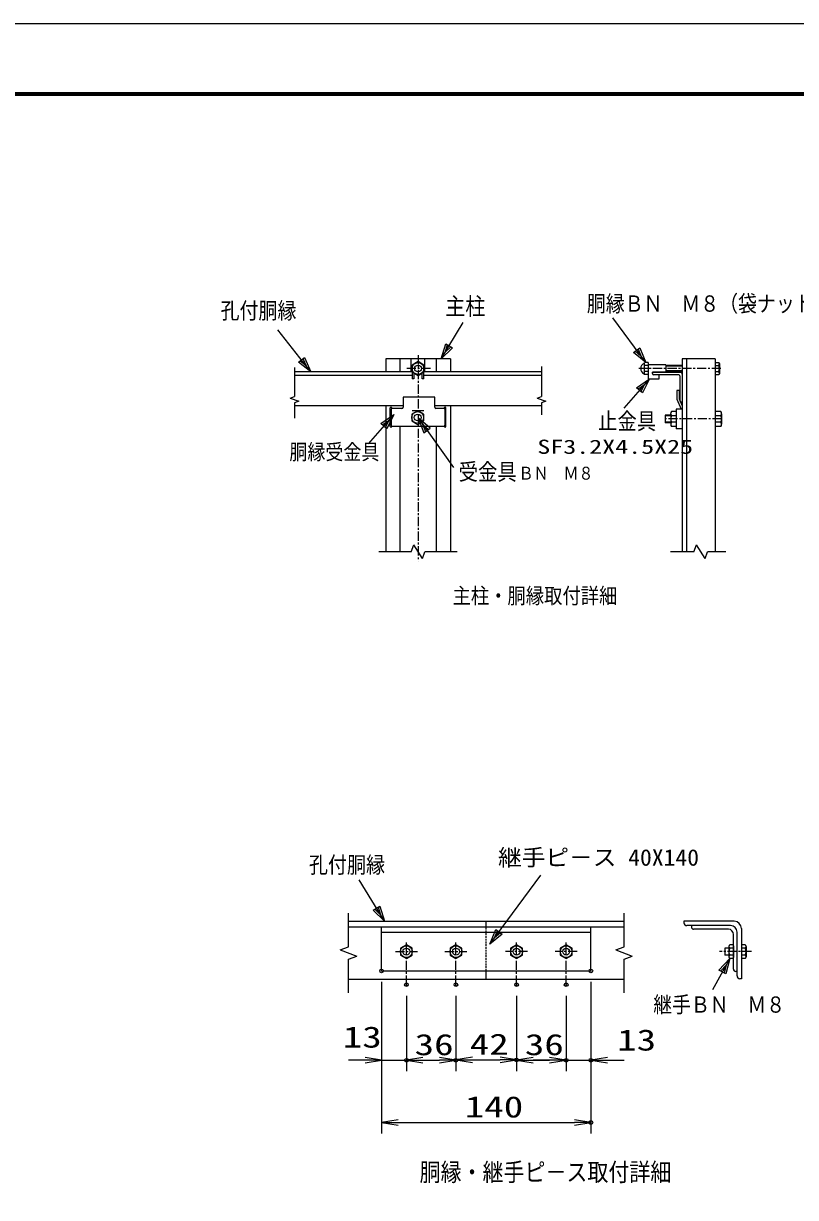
# Model space of a CAD drawing. Units: millimetres, scale not verified. Extents: x -4455 to 4455, y -3150 to 3150.
# Drawn here: x 402 to 2504, y -45 to 3150 of the extents above; entities that cross this region are included whole.
import ezdxf
from ezdxf.enums import TextEntityAlignment as Align

# ---------------------------------------------------------------- set-up
doc = ezdxf.new("R2010")
doc.units = ezdxf.units.MM
doc.header["$LTSCALE"] = 20
doc.header["$PDMODE"] = 32
doc.header["$PDSIZE"] = 10
doc.linetypes.add('USER3', pattern=[0.375, 0.25, -0.125])
doc.linetypes.add('USER4', pattern=[2, 1.25, -0.25, 0.25, -0.25])
for name, color, linetype, lineweight in [('0-0_1', 7, 'Continuous', 25), ('0-1_2', 7, 'Continuous', 25), ('0-2_0', 4, 'Continuous', 25), ('0-4_EXTCNT-LMEC0', 2, 'Continuous', 25), ('0-7_WAKU', 7, 'Continuous', 25)]:
    doc.layers.add(name, color=color, linetype=linetype, lineweight=lineweight)
doc.layers.add('0-5_DEFPOINTS', color=7, linetype='Continuous')
doc.styles.add('ＭＳ ゴシック', font='')
doc.styles.get('ＭＳ ゴシック').set_extended_font_data('MS Gothic')

# ---------------------------------------------------------------- blocks, each defined once
blk = doc.blocks.new('DARROWS')
at = {"layer": '0-2_0', "color": 2}
blk.add_line((0, 0), (-19.982, 0), dxfattribs=at)
blk.add_lwpolyline([(-20, -3.333), (0, 0), (-20, 3.333)], dxfattribs=at)
blk = doc.blocks.new('C51')
at = {"layer": '0-0_1', "color": 4}
blk.add_line((116624.1, 104388.2), (114811.1, 106684), dxfattribs=at)
blk.add_lwpolyline([(116268.3, 105177.6), (116624.1, 104388.2), (115938.7, 104917.3)], close=True, dxfattribs=at)
blk.add_lwpolyline([(116185.9, 105112.5), (116363.8, 104717.8), (116021.1, 104982.3)], dxfattribs=at)
blk = doc.blocks.new('C53')
at = {"layer": '0-0_1', "color": 4}
blk.add_line((135061, 104010.5), (133661.3, 102411.8), dxfattribs=at)
blk.add_lwpolyline([(134349.7, 103516.8), (135061, 104010.5), (134665.7, 103240.2)], close=True, dxfattribs=at)
blk.add_lwpolyline([(134428.7, 103447.7), (134784.4, 103694.5), (134586.7, 103309.3)], dxfattribs=at)
blk = doc.blocks.new('C52')
at = {"layer": '0-0_1', "color": 4}
blk.add_line((123707.5, 105095.7), (124907.8, 107079.9), dxfattribs=at)
blk.add_lwpolyline([(124322, 105705.7), (123707.5, 105095.7), (123962.6, 105923.1)], close=True, dxfattribs=at)
blk.add_lwpolyline([(124232.1, 105760.1), (123924.9, 105455.1), (124052.5, 105868.8)], dxfattribs=at)
blk = doc.blocks.new('C54')
at = {"layer": '0-0_1', "color": 4}
blk.add_line((134851.1, 104894.6), (133050.8, 107334.7), dxfattribs=at)
blk.add_lwpolyline([(134521.3, 105695.2), (134851.1, 104894.6), (134183.4, 105445.9)], close=True, dxfattribs=at)
blk.add_lwpolyline([(134436.8, 105632.9), (134601.7, 105232.6), (134267.9, 105508.2)], dxfattribs=at)

msp = doc.modelspace()

# ---------------------------------------------------------------- linework, layer by layer
at = {"layer": '0-0_1'}
for p, q in [((1387.89, 2237.28), (1387.89, 2201.91)), ((1563.97, 2237.28), (1387.89, 2237.28)), ((1426.45, 2237.28), (1426.45, 2201.91)), ((1457.3, 2201.91), (1457.3, 2237.28)), ((1494.55, 2201.91), (1494.55, 2237.28)), ((1525.4, 2237.28), (1525.4, 2201.91)), ((1563.97, 2237.28), (1563.97, 2201.91)), ((2194.96, 2237.28), (2194.96, 1712.28)), ((2284.96, 2237.28), (2194.96, 2237.28)), ((2206.96, 2237.28), (2206.96, 1712.28)), ((2284.96, 2237.28), (2284.96, 1712.28)), ((1459.8, 2220.41), (1459.8, 2183.02)), ((1492.06, 2183.02), (1492.06, 2220.41)), ((2150.76, 2221.2), (2102.53, 2221.2)), ((2150.76, 2221.2), (2150.76, 2201.1)), ((1459.8, 2201.91), (1139.97, 2201.91)), ((1459.8, 2192.12), (1139.97, 2192.12)), ((1459.8, 2201.79), (1475.93, 2192.48)), ((1464.8, 2183.02), (1459.8, 2183.02)), ((1464.8, 2198.9), (1464.8, 2183.02)), ((1475.93, 2192.48), (1492.06, 2201.79)), ((1487.05, 2183.02), (1487.05, 2198.9)), ((1492.06, 2183.02), (1487.05, 2183.02)), ((1811.88, 2201.91), (1492.06, 2201.91)), ((1811.88, 2192.12), (1492.06, 2192.12)), ((2150.76, 2201.11), (2114.59, 2201.1)), ((2114.59, 2197.09), (2114.59, 2201.1)), ((2190.95, 2200.1), (2114.59, 2200.1)), ((2185.92, 2194.07), (2117.6, 2194.07)), ((2132.67, 2183.02), (2132.67, 2194.07)), ((2188.94, 2191.06), (2188.94, 2122.74)), ((2180.9, 2150.87), (2180.9, 2127.55)), ((2186.93, 2150.87), (2180.9, 2150.87)), ((2186.93, 2150.87), (2186.93, 2128.77)), ((1435.03, 2109.32), (1139.97, 2109.32)), ((1387.88, 2109.32), (1387.89, 1712.28)), ((1811.88, 2109.32), (1521.45, 2109.32)), ((1563.97, 2109.32), (1563.97, 1712.28)), ((2180.9, 2127.55), (2192.35, 2100.33)), ((2186.93, 2128.77), (2194.96, 2109.67)), ((2194.96, 2119.73), (2191.95, 2119.73)), ((1474.98, 2096.34), (1458.85, 2087.03)), ((1491.11, 2087.03), (1474.98, 2096.34)), ((2163.67, 2084.33), (2149.01, 2084.33)), ((2149.01, 2084.33), (2149.01, 2063)), ((2163.67, 2088), (2163.67, 2059.33)), ((2178.34, 2082.33), (2166.07, 2082.33)), ((2178.34, 2093.67), (2166.08, 2093.67)), ((2178.34, 2100.33), (2178.34, 2047)), ((2194.96, 2100.33), (2178.34, 2100.33)), ((2299.93, 2093.67), (2285, 2093.67)), ((2299.92, 2082.33), (2285, 2082.33)), ((2302.33, 2088.01), (2302.34, 2059.32)), ((1426.45, 2054.59), (1426.45, 1712.28)), ((1525.4, 2054.59), (1525.4, 1712.28)), ((2163.67, 2063), (2149.01, 2063)), ((2178.34, 2065), (2166.07, 2065)), ((2178.34, 2053.67), (2166.07, 2053.67)), ((2194.96, 2047), (2178.34, 2047)), ((2299.94, 2065), (2285, 2065)), ((2299.98, 2053.67), (2285, 2053.67)), ((1286.69, 706.73), (2036.69, 706.73)), ((1661.69, 691.73), (1661.69, 706.73)), ((1286.69, 691.73), (2036.69, 691.73)), ((1376.69, 571.73), (1376.69, 691.73)), ((1376.69, 676.73), (1946.69, 676.73)), ((1946.69, 571.73), (1946.69, 691.73)), ((1444.19, 642.85), (1428.06, 633.54)), ((1460.32, 633.54), (1444.19, 642.85)), ((1579.19, 642.85), (1563.06, 633.54)), ((1595.32, 633.54), (1579.19, 642.85)), ((1744.19, 642.85), (1728.06, 633.54)), ((1760.32, 633.54), (1744.19, 642.85)), ((1879.19, 642.85), (1863.06, 633.54)), ((1895.32, 633.54), (1879.19, 642.85)), ((2334.6, 642.85), (2324.7, 642.85)), ((2366.38, 642.85), (2356.23, 642.85)), ((1428.06, 633.54), (1428.06, 614.92)), ((1428.06, 614.92), (1444.19, 605.61)), ((1444.19, 605.61), (1460.32, 614.92)), ((1460.32, 614.92), (1460.32, 633.54)), ((1563.06, 633.54), (1563.06, 614.92)), ((1563.06, 614.92), (1579.19, 605.61)), ((1579.19, 605.61), (1595.32, 614.92)), ((1595.32, 614.92), (1595.32, 633.54)), ((1728.06, 633.54), (1728.06, 614.92)), ((1728.06, 614.92), (1744.19, 605.61)), ((1744.19, 605.61), (1760.32, 614.92)), ((1760.32, 614.92), (1760.32, 633.54)), ((1863.06, 633.54), (1863.06, 614.92)), ((1863.06, 614.92), (1879.19, 605.61)), ((1879.19, 605.61), (1895.32, 614.92)), ((1895.32, 614.92), (1895.32, 633.54)), ((2321.7, 633.54), (2311.48, 633.54)), ((2321.7, 614.92), (2311.48, 614.92)), ((2334.6, 633.54), (2324.7, 633.54)), ((2334.6, 614.92), (2324.7, 614.92)), ((2366.22, 633.54), (2356.23, 633.54)), ((2366.33, 614.92), (2356.23, 614.92)), ((2369.29, 638.24), (2369.29, 610.31)), ((2334.6, 605.61), (2324.7, 605.61)), ((2366.27, 605.61), (2356.23, 605.61)), ((1286.69, 549.23), (2036.69, 549.23)), ((1376.69, 571.73), (1946.69, 571.73)), ((1661.69, 549.23), (1661.69, 571.73))]:
    msp.add_line(p, q, dxfattribs=at)
at = {"layer": '0-0_1', "color": 4, "linetype": 'USER4'}
for p, q in [((1475.93, 2247.22), (1475.93, 1686.82)), ((1510.16, 2211.1), (1442.21, 2211.1)), ((2300.35, 2211.15), (2077.09, 2211.15)), ((2302.34, 2073.67), (2146.04, 2073.67)), ((1444.19, 534.23), (1444.19, 654.23)), ((1579.19, 534.23), (1579.19, 654.23)), ((1744.19, 534.23), (1744.19, 654.23)), ((1879.19, 534.23), (1879.19, 654.23)), ((1414.19, 624.23), (1474.19, 624.23)), ((1549.19, 624.23), (1609.19, 624.23)), ((1774.19, 624.23), (1714.19, 624.23)), ((1909.19, 624.23), (1849.19, 624.23)), ((2383.43, 624.23), (2296.61, 624.23))]:
    msp.add_line(p, q, dxfattribs=at)
at = {"layer": '0-0_1', "color": 4}
for p, q in [((1139.97, 2214.07), (1139.97, 2149.97)), ((1811.88, 2216.95), (1811.88, 2145.96)), ((1811.88, 2141.69), (1811.88, 2134.71)), ((1128.22, 2130.43), (1139.97, 2134.71)), ((1800.14, 2130.43), (1811.88, 2134.71)), ((1800.14, 2130.43), (1823.63, 2121.88)), ((1823.63, 2121.88), (1811.88, 2117.6)), ((1811.88, 2117.6), (1811.88, 2085.35)), ((2163.67, 2082.2), (2149.01, 2082.2)), ((1475.93, 2076.66), (1572.26, 1941.37)), ((2163.67, 2065.13), (2149.01, 2065.13)), ((1457.3, 1712.28), (1464.08, 1730.91)), ((1487.77, 1693.66), (1464.08, 1730.91)), ((2227.08, 1712.28), (2233.86, 1730.91)), ((2257.55, 1693.66), (2233.86, 1730.91)), ((1457.3, 1712.28), (1369.26, 1712.28)), ((1487.77, 1693.66), (1494.55, 1712.28)), ((1582.59, 1712.28), (1494.55, 1712.28)), ((2227.08, 1712.28), (2163.09, 1712.28)), ((2257.55, 1693.66), (2264.33, 1712.28)), ((2313.66, 1712.28), (2264.33, 1712.28)), ((1671.41, 644.47), (1809.95, 831.86)), ((1384.7, 706.73), (1315.43, 819.2)), ((1353.73, 736.99), (1371.62, 748)), ((1384.7, 706.73), (1353.73, 736.99)), ((1373.69, 724.61), (1358.21, 739.74)), ((1367.15, 745.25), (1373.69, 724.61)), ((1371.62, 748), (1384.7, 706.73)), ((1286.69, 636.86), (1286.69, 729.23)), ((2036.69, 636.86), (2036.69, 729.23)), ((1671.41, 644.47), (1687.93, 684.48)), ((1704.82, 672), (1671.41, 644.47)), ((1683.89, 661.36), (1692.16, 681.36)), ((1700.6, 675.12), (1683.89, 661.36)), ((1687.93, 684.48), (1704.82, 672)), ((1264.19, 628.67), (1286.69, 636.86)), ((1264.19, 628.67), (1309.19, 612.29)), ((1286.69, 604.1), (1309.19, 612.29)), ((2014.19, 628.67), (2036.69, 636.86)), ((2014.19, 628.67), (2059.19, 612.29)), ((2036.69, 604.1), (2059.19, 612.29)), ((1286.69, 511.73), (1286.69, 604.1)), ((2036.69, 511.73), (2036.69, 604.1)), ((2324.7, 605.61), (2277.37, 520.35)), ((2295.13, 573.98), (2324.7, 605.61)), ((2299.72, 571.44), (2314.51, 587.25)), ((2314.51, 587.25), (2308.9, 566.34)), ((2324.7, 605.61), (2313.49, 563.79)), ((2313.49, 563.79), (2295.13, 573.98))]:
    msp.add_line(p, q, dxfattribs=at)
at = {"layer": '0-0_1', "color": 4, "linetype": 'USER3'}
msp.add_line((1661.69, 571.73), (1661.69, 691.73), dxfattribs=at)
at = {"layer": '0-0_1'}
for points in [[(1492.06, 2220.41), (1475.93, 2229.72), (1459.8, 2220.41)], [(2102.53, 2195.08), (2102.53, 2183.02), (2132.67, 2183.02)], [(1458.85, 2068.41), (1474.98, 2059.09), (1491.11, 2068.41)]]:
    msp.add_lwpolyline(points, dxfattribs=at)
at = {"layer": '0-0_1', "color": 4}
for points in [[(1128.22, 2130.43), (1151.72, 2121.88), (1139.97, 2117.6)], [(1504.55, 2045.47), (1488.1, 2059.54), (1495.99, 2039.39)]]:
    msp.add_lwpolyline(points, dxfattribs=at)
msp.add_lwpolyline([(1491.71, 2036.35), (1508.83, 2048.52), (1475.93, 2076.66)], close=True, dxfattribs=at)
at = {"layer": '0-0_1'}
for centre, radius in [((1475.93, 2211.1), 16.13), ((1475.93, 2211.1), 9.31), ((1474.98, 2077.72), 16.13), ((1474.98, 2077.72), 9.31), ((1444.19, 624.23), 16.13), ((1579.19, 624.23), 16.13), ((1744.19, 624.23), 16.13), ((1879.19, 624.23), 16.13), ((1444.19, 624.23), 9.31), ((1579.19, 624.23), 9.31), ((1744.19, 624.23), 9.31), ((1879.19, 624.23), 9.31)]:
    msp.add_circle(centre, radius, dxfattribs=at)
for centre, radius, start, end in [((2097.37, 2210.89), 15.29, 113.49933, 245.97135), ((2117.6, 2197.09), 3.01, 180.01749, 270), ((2185.92, 2191.06), 3.01, 0, 90), ((2190.95, 2196.08), 4.02, 0, 90), ((2191.95, 2122.71), 3.01, 179.99992, 270), ((2171.39, 2088.02), 7.75, 133.23149, 226.94679), ((2180.62, 2073.62), 16.94, 149.07794, 210.64148), ((2294.62, 2088.02), 7.75, 313.05395, 46.76926), ((2285.39, 2073.62), 16.94, 329.3584, 30.92194), ((2171.87, 2059.29), 8.14, 135.46316, 224.1324), ((2294.14, 2059.29), 8.14, 315.86685, 44.53607), ((2336.69, 687.2), 19.54, 0, 90), ((2320.67, 671.17), 13.93, 0, 90), ((2326.92, 677.43), 17.58, 0, 90), ((2327.44, 638.28), 5.52, 120.9258, 239.92639), ((2363.55, 638.28), 5.52, 300.07333, 59.07392), ((2337.7, 624.14), 15.99, 144.11156, 215.34193), ((2326.97, 610.34), 5.21, 116.37906, 244.40222), ((2353.29, 624.14), 15.99, 324.65771, 35.88809), ((2364.02, 610.34), 5.21, 295.59689, 63.62006)]:
    msp.add_arc(centre, radius, start, end, dxfattribs=at)
at = {"layer": '0-1_2'}
for p, q in [((2091.28, 2225.07), (2092.52, 2227.23)), ((2091.28, 2225.07), (2091.28, 2197.23)), ((2102.53, 2219.19), (2092.42, 2219.19)), ((2102.53, 2227.23), (2092.53, 2227.23)), ((2102.53, 2227.23), (2102.53, 2195.08)), ((2102.53, 2219.19), (2102.53, 2203.11)), ((2194.96, 2219.19), (2150.76, 2219.19)), ((2284.96, 2227.23), (2284.96, 2194.95)), ((2284.96, 2227.23), (2295.01, 2227.23)), ((2284.96, 2219.16), (2295.01, 2219.16)), ((2296.26, 2225.06), (2295.01, 2227.23)), ((2296.26, 2225.06), (2296.26, 2197.11)), ((2091.28, 2197.23), (2092.52, 2195.08)), ((2102.53, 2203.11), (2092.53, 2203.11)), ((2102.53, 2195.08), (2092.53, 2195.08)), ((2194.96, 2203.12), (2150.76, 2203.11)), ((2284.96, 2203.02), (2295.01, 2203.02)), ((2284.96, 2194.95), (2295.01, 2194.95)), ((2296.26, 2197.11), (2295.01, 2194.95)), ((2285, 2086.57), (2285, 2060.75)), ((2336.69, 706.73), (2199.94, 706.73)), ((2199.94, 706.73), (2199.94, 702.82)), ((2326.92, 695.01), (2207.75, 695.01)), ((2220.05, 694.39), (2220.05, 691.3)), ((2320.67, 685.11), (2226.24, 685.11)), ((2334.6, 576.75), (2334.6, 671.17)), ((2344.5, 558.26), (2344.5, 677.43)), ((2356.23, 687.2), (2356.23, 550.44)), ((2334.6, 640.36), (2334.6, 608.11)), ((2356.23, 640.36), (2356.23, 608.11)), ((2311.48, 633.54), (2311.48, 614.92)), ((2321.7, 638.2), (2321.7, 610.26)), ((2343.89, 570.56), (2340.79, 570.56)), ((2356.23, 550.44), (2352.32, 550.44))]:
    msp.add_line(p, q, dxfattribs=at)
at = {"layer": '0-1_2', "color": 4}
for p, q in [((2194.96, 2217.58), (2150.76, 2217.58)), ((2194.96, 2204.72), (2150.76, 2204.72))]:
    msp.add_line(p, q, dxfattribs=at)
at = {"layer": '0-1_2'}
for centre, radius, start, end in [((2105.81, 2225.07), 14.61, 179.99992, 203.62862), ((2120.27, 2211.39), 28.93, 164.30701, 196.61107), ((2281.67, 2225.06), 14.59, 336.1131, 0), ((2269.65, 2211.09), 26.62, 342.35559, 17.65405), ((2105.81, 2197.23), 14.53, 156.03488, 179.99992), ((2281.67, 2197.11), 14.59, 0, 23.88546), ((2207.75, 702.82), 7.81, 179.99992, 270), ((2226.24, 691.3), 6.19, 179.99992, 270), ((2340.79, 576.75), 6.19, 179.99992, 270), ((2352.32, 558.26), 7.81, 179.99992, 270)]:
    msp.add_arc(centre, radius, start, end, dxfattribs=at)
at = {"layer": '0-2_0', "color": 7}
for p, q in [((1521.45, 2132.66), (1435.03, 2132.66)), ((1435.03, 2132.66), (1435.03, 2105.54)), ((1521.45, 2105.54), (1521.45, 2132.66)), ((1400.01, 2053.46), (1400.01, 2103.86)), ((1402.01, 2105.86), (1402.74, 2105.86)), ((1402.74, 2105.86), (1402.01, 2105.86)), ((1403.22, 2100.54), (1403.22, 2056.59)), ((1404.74, 2102.54), (1404.74, 2103.86)), ((1432.03, 2102.54), (1405.22, 2102.54)), ((1458.85, 2087.03), (1458.85, 2068.41)), ((1460.19, 2097.09), (1492.01, 2097.09)), ((1460.19, 2097.09), (1460.19, 2097.04)), ((1460.19, 2097.04), (1492.01, 2097.04)), ((1491.11, 2087.03), (1491.11, 2068.41)), ((1492.01, 2097.09), (1492.01, 2097.04)), ((1547.09, 2102.54), (1524.45, 2102.54)), ((1547.09, 2102.48), (1547.09, 2102.54)), ((1547.11, 2102.54), (1547.11, 2103.86)), ((1548.64, 2100.54), (1548.64, 2056.59)), ((1549.84, 2105.86), (1549.11, 2105.86)), ((1549.11, 2105.86), (1549.84, 2105.86)), ((1551.84, 2053.46), (1551.84, 2103.86)), ((1401.99, 2051.75), (1402.74, 2051.75)), ((1404.74, 2053.75), (1404.74, 2054.59)), ((1405.22, 2054.59), (1547.09, 2054.59)), ((1547.09, 2054.59), (1547.09, 2054.65)), ((1547.11, 2053.75), (1547.11, 2054.59)), ((1549.86, 2051.75), (1549.11, 2051.75))]:
    msp.add_line(p, q, dxfattribs=at)
at = {"layer": '0-2_0', "color": 1}
for p, q in [((1376.69, 541.73), (1376.69, 129.23)), ((1376.69, 541.73), (1376.69, 298.65)), ((1946.69, 541.73), (1946.69, 129.23)), ((1946.69, 541.73), (1946.69, 298.65)), ((1444.19, 504.23), (1444.19, 298.65)), ((1444.19, 504.23), (1444.19, 298.65)), ((1579.19, 504.23), (1579.19, 298.65)), ((1579.19, 504.23), (1579.19, 299.65)), ((1744.19, 504.23), (1744.19, 298.65)), ((1744.19, 504.23), (1744.19, 299.65)), ((1879.19, 504.23), (1879.19, 298.65)), ((1879.19, 504.23), (1879.19, 298.65))]:
    msp.add_line(p, q, dxfattribs=at)
at = {"layer": '0-2_0', "color": 2}
for p, q in [((1331.69, 328.65), (1286.69, 328.65)), ((1376.69, 328.65), (1444.19, 328.65)), ((1489.19, 328.65), (1534.19, 328.65)), ((1489.19, 328.65), (1534.19, 328.65)), ((1624.19, 329.65), (1699.19, 329.65)), ((1834.19, 328.65), (1789.19, 328.65)), ((1789.19, 328.65), (1834.19, 328.65)), ((1879.19, 328.65), (1946.69, 328.65)), ((1991.69, 328.65), (2036.69, 328.65)), ((1421.69, 159.23), (1901.69, 159.23))]:
    msp.add_line(p, q, dxfattribs=at)
at = {"layer": '0-2_0', "color": 7}
for centre, radius, start, end in [((1402.01, 2103.86), 2, 90, 180), ((1402.74, 2103.86), 2, 0, 90), ((1405.22, 2100.54), 2, 90, 180), ((1432.03, 2105.54), 3, 270, 0), ((1524.45, 2105.54), 3, 180, 270), ((1546.64, 2100.54), 2, 0, 90), ((1549.11, 2103.86), 2, 90, 180), ((1549.84, 2103.86), 2, 0, 90), ((1401.99, 2053.75), 2, 188.18645, 270), ((1402.74, 2053.75), 2, 270, 0), ((1405.22, 2056.59), 2, 180, 270), ((1546.64, 2056.59), 2, 270, 0), ((1549.11, 2053.75), 2, 180, 270), ((1549.86, 2053.75), 2, 270, 351.81355)]:
    msp.add_arc(centre, radius, start, end, dxfattribs=at)
at = {"layer": '0-4_EXTCNT-LMEC0', "color": 4}
for p, q in [((1139.97, 2149.97), (1139.97, 2134.71)), ((1811.88, 2145.96), (1811.88, 2141.69)), ((1139.97, 2117.6), (1139.97, 2075.91))]:
    msp.add_line(p, q, dxfattribs=at)
at = {"layer": '0-5_DEFPOINTS'}
for p in [(1376.69, 571.73), (1946.69, 571.73), (1444.19, 534.23), (1579.19, 534.23), (1744.19, 534.23), (1879.19, 534.23), (1444.19, 328.65), (1579.19, 328.65), (1744.19, 329.65), (1879.19, 328.65), (1946.69, 328.65), (1946.69, 159.23)]:
    msp.add_point(p, dxfattribs=at)
at = {"layer": '0-7_WAKU', "color": 3}
msp.add_lwpolyline([(-4455, 3150), (4455, 3150), (4455, -3150), (-4455, -3150)], close=True, dxfattribs=at)
at = {"layer": '0-7_WAKU'}
for points in [[(-4155, 2962.5), (4155, 2962.5), (4155, -2962.5), (-4155, -2962.5)], [(-4153.13, 2960.62), (4153.12, 2960.62), (4153.12, -2960.63), (-4153.13, -2960.63)], [(-4151.25, 2958.75), (4151.25, 2958.75), (4151.25, -2958.75), (-4151.25, -2958.75)], [(-4149.38, 2956.87), (4149.37, 2956.87), (4149.37, -2956.88), (-4149.38, -2956.88)], [(-4147.5, 2955), (4147.5, 2955), (4147.5, -2955), (-4147.5, -2955)]]:
    msp.add_lwpolyline(points, close=True, dxfattribs=at)

# ---------------------------------------------------------------- block references
at = {"layer": '0-2_0'}
for name, p, xscale, yscale in [('C52', (-4646.72, -3017.5), 0.05, 0.05), ('C54', (-4646.72, -3017.5), 0.05, 0.05), ('C51', (-4646.72, -3017.5), 0.05, 0.05), ('C53', (-4646.72, -3017.5), 0.05, 0.05), ('C53', (-5342.73, -3114.83), 0.05, 0.05), ('DARROWS', (1376.69, 328.65), 2.25, 2.25), ('DARROWS', (1579.19, 328.65), 2.25, 2.25), ('DARROWS', (1744.19, 329.65), 2.25, 2.25), ('DARROWS', (1879.19, 328.65), 2.25, 2.25), ('DARROWS', (1879.19, 328.65), 2.25, 2.25), ('DARROWS', (1946.69, 159.23), 2.25, 2.25)]:
    msp.add_blockref(name, p, dxfattribs=dict(at, xscale=xscale, yscale=yscale))
at = {"layer": '0-2_0', "xscale": 2.25, "yscale": 2.25, "rotation": 180}
for p in [(1444.19, 328.65), (1444.19, 328.65), (1579.19, 329.65), (1744.19, 328.65), (1946.69, 328.65), (1376.69, 159.23)]:
    msp.add_blockref('DARROWS', p, dxfattribs=at)

# ---------------------------------------------------------------- texts
at = {"layer": '0-0_1', "color": 4, "style": 'ＭＳ ゴシック'}
for s, height, width, p in [('孔付胴縁', 44.57, 0.85, (938.27, 2333.06)), ('主柱', 47.36, 0.85, (1549.63, 2342.38)), ('胴縁ＢＮ\u3000Ｍ８（袋ナット）', 44.37, 0.85, (1935.61, 2352.27)), ('止金具', 45.45, 0.85, (1966.11, 2031.58)), ('胴縁受金具', 42.29, 0.85, (1125.78, 1950.32)), ('受金具', 45.45, 0.85, (1586.58, 1893.78)), ('ＢＮ\u3000Ｍ８', 35.18, 0.85, (1749.61, 1898.01)), ('主柱・胴縁取付詳細', 43.02, 0.85, (1569.79, 1558.24)), ('継手ピ－ス 40X140', 44.99, 1.05, (1693.76, 844.47)), ('孔付胴縁', 44.74, 0.85, (1178.75, 824.69)), ('継手ＢＮ\u3000Ｍ８', 44.2, 0.85, (2116.41, 444.74)), ('胴縁・継手ピ－ス取付詳細', 49.25, 0.85, (1480.19, -15.24))]:
    msp.add_text(s, height=height, dxfattribs=dict(at, width=width)).set_placement(p, align=Align.BOTTOM_LEFT)
at = {"layer": '0-2_0', "color": 3, "style": 'ＭＳ ゴシック', "width": 1.35}
for s, p in [('13', (1271.02, 345.55)), ('36', (1466.69, 325.05)), ('42', (1616.69, 326.05)), ('36', (1766.69, 325.05)), ('13', (2018.02, 337.55)), ('140', (1603.19, 155.63))]:
    msp.add_text(s, height=57.77, dxfattribs=at).set_placement(p, align=Align.BOTTOM_LEFT)
at = {"layer": '0-4_EXTCNT-LMEC0', "color": 4, "style": 'ＭＳ ゴシック', "width": 1.35}
msp.add_text('SF3.2X4.5X25', height=38.48, dxfattribs=at).set_placement((1800.66, 1967.35), align=Align.BOTTOM_LEFT)

doc.saveas('drawing.dxf')
